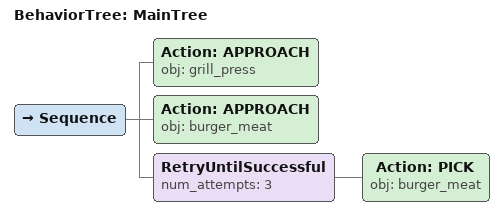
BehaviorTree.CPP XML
<root main_tree_to_execute="MainTree">
  <BehaviorTree ID="MainTree">
    <Sequence>
      <!-- Approach grill_press -->
      <Action ID="APPROACH" obj="grill_press" />
      <!-- Approach burger_meat -->
      <Action ID="APPROACH" obj="burger_meat" />
      <!-- Retry GRASP burger_meat up to 3 attempts -->
      <RetryUntilSuccessful num_attempts="3">
        <!-- Grasp burger_meat -->
        <Action ID="PICK" obj="burger_meat" />
      </RetryUntilSuccessful>
    </Sequence>
  </BehaviorTree>
</root>
